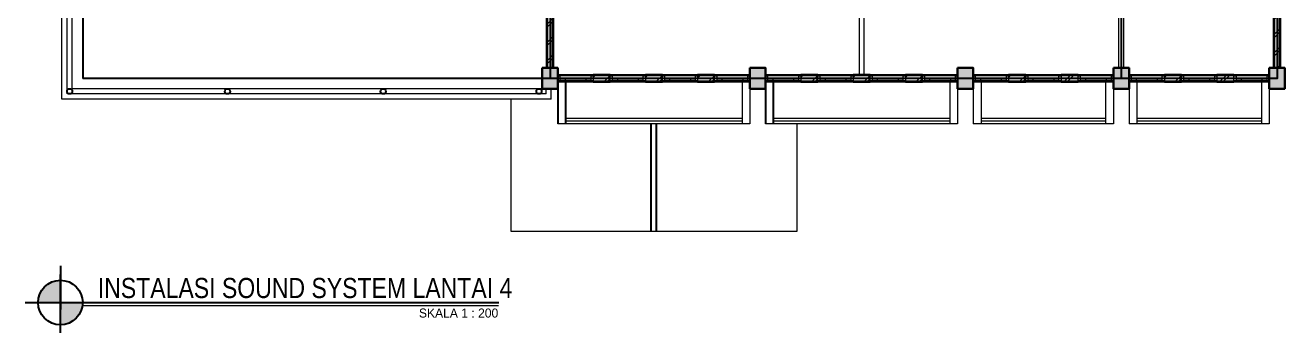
# Model space of a CAD drawing. Header units: millimetres. Extents: x -11 to 37583, y -101 to 28664.
# Drawn here: x 11271 to 16122, y 23905 to 25091 of the extents above; entities that cross this region are included whole.
import ezdxf

# ---------------------------------------------------------------- set-up
doc = ezdxf.new("R2010")
doc.units = ezdxf.units.MM
for name, color, linetype, lineweight in [('ars', 11, 'Continuous', 5), ('DENAH', 7, 'Continuous', 0), ('dinding', 5, 'Continuous', 15), ('KOLOM', 1, 'Continuous', 30), ('kus', 63, 'Continuous', 15), ('lan', 7, 'Continuous', 15), ('PARTISI', 190, 'Continuous', 9), ('SANITAIR', 4, 'Continuous', 5), ('sol kol', 8, 'Continuous', 0)]:
    doc.layers.add(name, color=color, linetype=linetype, lineweight=lineweight)
doc.layers.add('as', color=1, linetype='Continuous', plot=False)
doc.layers.add('D1', color=1, linetype='Continuous')
doc.layers.add('HT', color=8, linetype='Continuous')
doc.styles.add('NOT', font='ARIALN.TTF')
doc.styles.add('style2', font='verdana.ttf')

# ---------------------------------------------------------------- blocks, each defined once
blk = doc.blocks.new('K1')
at = {"layer": 'KOLOM'}
blk.add_lwpolyline([(0.2, 0.15), (-0.2, 0.15), (-0.2, -0.15), (0.2, -0.15), (0.2, 0.15)], dxfattribs=at)

msp = doc.modelspace()

# ---------------------------------------------------------------- hatches: boundary and pattern name
at = {"layer": 'ars'}
h = msp.add_hatch(dxfattribs=at)
h.set_pattern_fill('TEMBOK', color=256, scale=50)
h.set_pattern_definition([(45, (14092.17, 24845.925), (-35.3553, 35.3553), []), (45, (14104.67, 24845.925), (-35.3553, 35.3553), [])])
h.paths.add_polyline_path([(13302.2, 24925.9), (13302.2, 25745.9), (13282.2, 25745.9), (13282.2, 24925.9)])
h = msp.add_hatch(dxfattribs=at)
h.set_pattern_fill('TEMBOK', color=256, scale=50)
h.set_pattern_definition([(45, (13892.17, 24845.925), (-35.3553, 35.3553), []), (45, (13904.67, 24845.925), (-35.3553, 35.3553), [])])
h.paths.add_polyline_path([(16102.2, 24925.9), (16102.2, 25745.9), (16082.2, 25745.9), (16082.2, 24925.9)])
h = msp.add_hatch(dxfattribs=at)
h.set_pattern_fill('TEMBOK', color=256, scale=50)
h.set_pattern_definition([(45, (12632.17, 24570.925), (-35.3553, 35.3553), []), (45, (12644.67, 24570.925), (-35.3553, 35.3553), [])])
h.paths.add_polyline_path([(13523.5, 24895.9), (13458.2, 24895.9), (13458.2, 24875.9), (13523.5, 24875.9)])
h = msp.add_hatch(dxfattribs=at)
h.set_pattern_fill('TEMBOK', color=256, scale=50)
h.set_pattern_definition([(45, (12833.506, 24570.925), (-35.3553, 35.3553), []), (45, (12846.006, 24570.925), (-35.3553, 35.3553), [])])
h.paths.add_polyline_path([(13724.8, 24895.9), (13659.5, 24895.9), (13659.5, 24875.9), (13724.8, 24875.9)])
h = msp.add_hatch(dxfattribs=at)
h.set_pattern_fill('TEMBOK', color=256, scale=50)
h.set_pattern_definition([(45, (13034.84, 24570.925), (-35.3553, 35.3553), []), (45, (13047.34, 24570.925), (-35.3553, 35.3553), [])])
h.paths.add_polyline_path([(13926.2, 24895.9), (13860.8, 24895.9), (13860.8, 24875.9), (13926.2, 24875.9)])
h = msp.add_hatch(dxfattribs=at)
h.set_pattern_fill('TEMBOK', color=256, scale=50)
h.set_pattern_definition([(45, (13432.17, 24570.925), (-35.3553, 35.3553), []), (45, (13444.67, 24570.925), (-35.3553, 35.3553), [])])
h.paths.add_polyline_path([(14323.5, 24895.9), (14258.2, 24895.9), (14258.2, 24875.9), (14323.5, 24875.9)])
h = msp.add_hatch(dxfattribs=at)
h.set_pattern_fill('TEMBOK', color=256, scale=50)
h.set_pattern_definition([(45, (13633.506, 24570.925), (-35.3553, 35.3553), []), (45, (13646.006, 24570.925), (-35.3553, 35.3553), [])])
h.paths.add_polyline_path([(14524.8, 24895.9), (14459.5, 24895.9), (14459.5, 24875.9), (14524.8, 24875.9)])
h = msp.add_hatch(dxfattribs=at)
h.set_pattern_fill('TEMBOK', color=256, scale=50)
h.set_pattern_definition([(45, (13834.84, 24570.925), (-35.3553, 35.3553), []), (45, (13847.34, 24570.925), (-35.3553, 35.3553), [])])
h.paths.add_polyline_path([(14726.2, 24895.9), (14660.8, 24895.9), (14660.8, 24875.9), (14726.2, 24875.9)])
h = msp.add_hatch(dxfattribs=at)
h.set_pattern_fill('TEMBOK', color=256, scale=50)
h.set_pattern_definition([(45, (14232.17, 24570.925), (-35.3553, 35.3553), []), (45, (14244.67, 24570.925), (-35.3553, 35.3553), [])])
h.paths.add_polyline_path([(15124.2, 24895.9), (15058.2, 24895.9), (15058.2, 24875.9), (15124.2, 24875.9)])
h = msp.add_hatch(dxfattribs=at)
h.set_pattern_fill('TEMBOK', color=256, scale=50)
h.set_pattern_definition([(45, (14404.17, 24570.925), (-35.3553, 35.3553), []), (45, (14416.67, 24570.925), (-35.3553, 35.3553), [])])
h.paths.add_polyline_path([(15326.2, 24895.9), (15260.2, 24895.9), (15260.2, 24875.9), (15326.2, 24875.9)])
h = msp.add_hatch(dxfattribs=at)
h.set_pattern_fill('TEMBOK', color=256, scale=50)
h.set_pattern_definition([(45, (14832.17, 24570.925), (-35.3553, 35.3553), []), (45, (14844.67, 24570.925), (-35.3553, 35.3553), [])])
h.paths.add_polyline_path([(15724.2, 24895.9), (15658.2, 24895.9), (15658.2, 24875.9), (15724.2, 24875.9)])
h = msp.add_hatch(dxfattribs=at)
h.set_pattern_fill('TEMBOK', color=256, scale=50)
h.set_pattern_definition([(45, (15004.17, 24570.925), (-35.3553, 35.3553), []), (45, (15016.67, 24570.925), (-35.3553, 35.3553), [])])
h.paths.add_polyline_path([(15926.2, 24895.9), (15860.2, 24895.9), (15860.2, 24875.9), (15926.2, 24875.9)])
at = {"layer": 'DENAH'}
for points in [[(11320.5, 24021.9), (11407, 24021.9), (11407, 24107.8, 0.416242)], [(11493.5, 24021.9), (11407, 24021.9), (11407, 23935.9, 0.416242)]]:
    msp.add_hatch(color=256, dxfattribs=at).paths.add_polyline_path(points)
at = {"layer": 'sol kol'}
for points in [[(13262.2, 24925.9), (13262.2, 24845.9), (13322.2, 24845.9), (13322.2, 24925.9)], [(14062.2, 24925.9), (14062.2, 24845.9), (14122.2, 24845.9), (14122.2, 24925.9)], [(14862.2, 24925.9), (14862.2, 24845.9), (14922.2, 24845.9), (14922.2, 24925.9)], [(15462.2, 24925.9), (15462.2, 24845.9), (15522.2, 24845.9), (15522.2, 24925.9)], [(16062.2, 24925.9), (16062.2, 24845.9), (16122.2, 24845.9), (16122.2, 24925.9)]]:
    msp.add_hatch(color=256, dxfattribs=at).paths.add_polyline_path(points)

# ---------------------------------------------------------------- linework, layer by layer
for p, q in [((13322.2, 24845.9), (13322.2, 24710.9)), ((13352.2, 24870.9), (13352.2, 24710.9)), ((14122.2, 24845.9), (14122.2, 24710.9)), ((14152.2, 24870.9), (14152.2, 24710.9)), ((13682.2, 24295.9), (13682.2, 24710.9)), ((13702.2, 24295.9), (13702.2, 24710.9))]:
    msp.add_line(p, q)
for centre in [(11442.2, 24835.9), (12049.8, 24835.9), (12649.8, 24835.9), (13249.8, 24835.9)]:
    msp.add_circle(centre, 10)
at = {"layer": 'ars'}
for points in [[(13302.2, 24925.9), (13302.2, 25745.9), (13282.2, 25745.9), (13282.2, 24925.9)], [(16102.2, 24925.9), (16102.2, 25745.9), (16082.2, 25745.9), (16082.2, 24925.9)], [(13523.5, 24895.9), (13458.2, 24895.9), (13458.2, 24875.9), (13523.5, 24875.9)], [(13724.8, 24895.9), (13659.5, 24895.9), (13659.5, 24875.9), (13724.8, 24875.9)], [(13926.2, 24895.9), (13860.8, 24895.9), (13860.8, 24875.9), (13926.2, 24875.9)], [(14323.5, 24895.9), (14258.2, 24895.9), (14258.2, 24875.9), (14323.5, 24875.9)], [(14524.8, 24895.9), (14459.5, 24895.9), (14459.5, 24875.9), (14524.8, 24875.9)], [(14726.2, 24895.9), (14660.8, 24895.9), (14660.8, 24875.9), (14726.2, 24875.9)], [(15124.2, 24895.9), (15058.2, 24895.9), (15058.2, 24875.9), (15124.2, 24875.9)], [(15326.2, 24895.9), (15260.2, 24895.9), (15260.2, 24875.9), (15326.2, 24875.9)], [(15724.2, 24895.9), (15658.2, 24895.9), (15658.2, 24875.9), (15724.2, 24875.9)], [(15926.2, 24895.9), (15860.2, 24895.9), (15860.2, 24875.9), (15926.2, 24875.9)]]:
    msp.add_lwpolyline(points, close=True, dxfattribs=at)
for points in [[(14032.2, 24730.9), (13352.2, 24730.9)], [(14032.2, 24720.9), (13352.2, 24720.9)], [(14832.2, 24730.9), (14152.2, 24730.9)], [(14832.2, 24720.9), (14152.2, 24720.9)], [(15432.2, 24730.9), (14952.2, 24730.9)], [(15432.2, 24720.9), (14952.2, 24720.9)], [(16032.2, 24730.9), (15552.2, 24730.9)], [(16032.2, 24720.9), (15552.2, 24720.9)]]:
    msp.add_lwpolyline(points, dxfattribs=at)
at = {"layer": 'as'}
msp.add_line((13292.2, 27085.9), (13292.2, 24885.9), dxfattribs=at)
for points in [[(14092.2, 27085.9), (11492.2, 27085.9), (11492.2, 24885.9)], [(16092.2, 27085.9), (16092.2, 24885.9), (11492.2, 24885.9)], [(13292.2, 27085.9), (13292.2, 24885.9)], [(14892.2, 27085.9), (16092.2, 27085.9), (16092.2, 24885.9)], [(15492.2, 27085.9), (15492.2, 24885.9)]]:
    msp.add_lwpolyline(points, dxfattribs=at)
at = {"layer": 'D1', "color": 7, "const_width": 5.42}
msp.add_lwpolyline([(11492.3, 24010.1), (13094.4, 24010.1)], dxfattribs=at)
at = {"layer": 'D1', "color": 7}
msp.add_circle((11406.4, 24021.9), 85.9, dxfattribs=at)
at = {"layer": 'dinding'}
for p, q in [((11412.2, 24805.9), (11412.2, 27165.9)), ((11432.2, 24825.9), (11432.2, 27145.9)), ((13277.2, 24825.9), (13277.2, 24845.9)), ((13297.2, 24805.9), (13297.2, 24845.9)), ((13297.2, 24805.9), (11412.2, 24805.9)), ((13277.2, 24825.9), (11432.2, 24825.9))]:
    msp.add_line(p, q, dxfattribs=at)
for points in [[(13307.2, 24925.9), (13307.2, 25745.9), (13277.2, 25745.9), (13277.2, 24925.9)], [(16107.2, 24925.9), (16107.2, 25745.9), (16077.2, 25745.9), (16077.2, 24925.9)], [(13523.5, 24900.9), (13458.2, 24900.9), (13458.2, 24870.9), (13523.5, 24870.9)], [(13724.8, 24900.9), (13659.5, 24900.9), (13659.5, 24870.9), (13724.8, 24870.9)], [(13926.2, 24900.9), (13860.8, 24900.9), (13860.8, 24870.9), (13926.2, 24870.9)], [(14323.5, 24900.9), (14258.2, 24900.9), (14258.2, 24870.9), (14323.5, 24870.9)], [(14524.8, 24900.9), (14459.5, 24900.9), (14459.5, 24870.9), (14524.8, 24870.9)], [(14726.2, 24900.9), (14660.8, 24900.9), (14660.8, 24870.9), (14726.2, 24870.9)], [(15124.2, 24900.9), (15058.2, 24900.9), (15058.2, 24870.9), (15124.2, 24870.9)], [(15326.2, 24900.9), (15260.2, 24900.9), (15260.2, 24870.9), (15326.2, 24870.9)], [(15724.2, 24900.9), (15658.2, 24900.9), (15658.2, 24870.9), (15724.2, 24870.9)], [(15926.2, 24900.9), (15860.2, 24900.9), (15860.2, 24870.9), (15926.2, 24870.9)]]:
    msp.add_lwpolyline(points, close=True, dxfattribs=at)
at = {"layer": 'HT'}
for p, q in [((11407, 24162.7), (11407, 23994.9)), ((11407, 23905.1), (11407, 24130.5)), ((11270.8, 24021.9), (13094.4, 24021.9))]:
    msp.add_line(p, q, dxfattribs=at)
at = {"layer": 'kus'}
for p, q in [((13450.2, 24895.9), (13330.2, 24895.9)), ((13651.5, 24895.9), (13531.5, 24895.9)), ((13852.8, 24895.9), (13732.8, 24895.9)), ((14054.2, 24895.9), (13934.2, 24895.9)), ((14250.2, 24895.9), (14130.2, 24895.9)), ((14451.5, 24895.9), (14331.5, 24895.9)), ((14652.8, 24895.9), (14532.8, 24895.9)), ((14854.2, 24895.9), (14734.2, 24895.9)), ((15050.2, 24895.9), (14930.2, 24895.9)), ((15252.2, 24895.9), (15132.2, 24895.9)), ((15454.2, 24895.9), (15334.2, 24895.9)), ((15650.2, 24895.9), (15530.2, 24895.9)), ((15852.2, 24895.9), (15732.2, 24895.9)), ((16054.2, 24895.9), (15934.2, 24895.9)), ((13450.2, 24882.9), (13330.2, 24882.9)), ((13450.2, 24875.9), (13330.2, 24875.9)), ((13350.2, 24882.9), (13350.2, 24875.9)), ((13430.2, 24882.9), (13430.2, 24875.9)), ((13651.5, 24882.9), (13531.5, 24882.9)), ((13651.5, 24875.9), (13531.5, 24875.9)), ((13551.5, 24882.9), (13551.5, 24875.9)), ((13631.5, 24882.9), (13631.5, 24875.9)), ((13852.8, 24882.9), (13732.8, 24882.9)), ((13852.8, 24875.9), (13732.8, 24875.9)), ((13752.8, 24882.9), (13752.8, 24875.9)), ((13832.8, 24882.9), (13832.8, 24875.9)), ((14054.2, 24882.9), (13934.2, 24882.9)), ((14054.2, 24875.9), (13934.2, 24875.9)), ((13954.2, 24882.9), (13954.2, 24875.9)), ((14034.2, 24882.9), (14034.2, 24875.9)), ((14250.2, 24882.9), (14130.2, 24882.9)), ((14250.2, 24875.9), (14130.2, 24875.9)), ((14150.2, 24882.9), (14150.2, 24875.9)), ((14230.2, 24882.9), (14230.2, 24875.9)), ((14451.5, 24882.9), (14331.5, 24882.9)), ((14451.5, 24875.9), (14331.5, 24875.9)), ((14351.5, 24882.9), (14351.5, 24875.9)), ((14431.5, 24882.9), (14431.5, 24875.9)), ((14652.8, 24882.9), (14532.8, 24882.9)), ((14652.8, 24875.9), (14532.8, 24875.9)), ((14552.8, 24882.9), (14552.8, 24875.9)), ((14632.8, 24882.9), (14632.8, 24875.9)), ((14854.2, 24882.9), (14734.2, 24882.9)), ((14854.2, 24875.9), (14734.2, 24875.9)), ((14754.2, 24882.9), (14754.2, 24875.9)), ((14834.2, 24882.9), (14834.2, 24875.9)), ((15050.2, 24882.9), (14930.2, 24882.9)), ((15050.2, 24875.9), (14930.2, 24875.9)), ((14950.2, 24882.9), (14950.2, 24875.9)), ((15030.2, 24882.9), (15030.2, 24875.9)), ((15252.2, 24882.9), (15132.2, 24882.9)), ((15252.2, 24875.9), (15132.2, 24875.9)), ((15152.2, 24882.9), (15152.2, 24875.9)), ((15232.2, 24882.9), (15232.2, 24875.9)), ((15454.2, 24882.9), (15334.2, 24882.9)), ((15454.2, 24875.9), (15334.2, 24875.9)), ((15354.2, 24882.9), (15354.2, 24875.9)), ((15434.2, 24882.9), (15434.2, 24875.9)), ((15650.2, 24882.9), (15530.2, 24882.9)), ((15650.2, 24875.9), (15530.2, 24875.9)), ((15550.2, 24882.9), (15550.2, 24875.9)), ((15630.2, 24882.9), (15630.2, 24875.9)), ((15852.2, 24882.9), (15732.2, 24882.9)), ((15852.2, 24875.9), (15732.2, 24875.9)), ((15752.2, 24882.9), (15752.2, 24875.9)), ((15832.2, 24882.9), (15832.2, 24875.9)), ((16054.2, 24882.9), (15934.2, 24882.9)), ((16054.2, 24875.9), (15934.2, 24875.9)), ((15954.2, 24882.9), (15954.2, 24875.9)), ((16034.2, 24882.9), (16034.2, 24875.9))]:
    msp.add_line(p, q, dxfattribs=at)
for points in [[(13330.2, 24875.9), (13322.2, 24875.9), (13322.2, 24895.9), (13330.2, 24895.9)], [(13458.2, 24875.9), (13450.2, 24875.9), (13450.2, 24895.9), (13458.2, 24895.9)], [(13531.5, 24875.9), (13523.5, 24875.9), (13523.5, 24895.9), (13531.5, 24895.9)], [(13659.5, 24875.9), (13651.5, 24875.9), (13651.5, 24895.9), (13659.5, 24895.9)], [(13732.8, 24875.9), (13724.8, 24875.9), (13724.8, 24895.9), (13732.8, 24895.9)], [(13860.8, 24875.9), (13852.8, 24875.9), (13852.8, 24895.9), (13860.8, 24895.9)], [(13934.2, 24875.9), (13926.2, 24875.9), (13926.2, 24895.9), (13934.2, 24895.9)], [(14062.2, 24875.9), (14054.2, 24875.9), (14054.2, 24895.9), (14062.2, 24895.9)], [(14130.2, 24875.9), (14122.2, 24875.9), (14122.2, 24895.9), (14130.2, 24895.9)], [(14258.2, 24875.9), (14250.2, 24875.9), (14250.2, 24895.9), (14258.2, 24895.9)], [(14331.5, 24875.9), (14323.5, 24875.9), (14323.5, 24895.9), (14331.5, 24895.9)], [(14459.5, 24875.9), (14451.5, 24875.9), (14451.5, 24895.9), (14459.5, 24895.9)], [(14532.8, 24875.9), (14524.8, 24875.9), (14524.8, 24895.9), (14532.8, 24895.9)], [(14660.8, 24875.9), (14652.8, 24875.9), (14652.8, 24895.9), (14660.8, 24895.9)], [(14734.2, 24875.9), (14726.2, 24875.9), (14726.2, 24895.9), (14734.2, 24895.9)], [(14862.2, 24875.9), (14854.2, 24875.9), (14854.2, 24895.9), (14862.2, 24895.9)], [(14930.2, 24875.9), (14922.2, 24875.9), (14922.2, 24895.9), (14930.2, 24895.9)], [(15058.2, 24875.9), (15050.2, 24875.9), (15050.2, 24895.9), (15058.2, 24895.9)], [(15132.2, 24875.9), (15124.2, 24875.9), (15124.2, 24895.9), (15132.2, 24895.9)], [(15260.2, 24875.9), (15252.2, 24875.9), (15252.2, 24895.9), (15260.2, 24895.9)], [(15334.2, 24875.9), (15326.2, 24875.9), (15326.2, 24895.9), (15334.2, 24895.9)], [(15462.2, 24875.9), (15454.2, 24875.9), (15454.2, 24895.9), (15462.2, 24895.9)], [(15530.2, 24875.9), (15522.2, 24875.9), (15522.2, 24895.9), (15530.2, 24895.9)], [(15658.2, 24875.9), (15650.2, 24875.9), (15650.2, 24895.9), (15658.2, 24895.9)], [(15732.2, 24875.9), (15724.2, 24875.9), (15724.2, 24895.9), (15732.2, 24895.9)], [(15860.2, 24875.9), (15852.2, 24875.9), (15852.2, 24895.9), (15860.2, 24895.9)], [(15934.2, 24875.9), (15926.2, 24875.9), (15926.2, 24895.9), (15934.2, 24895.9)], [(16062.2, 24875.9), (16054.2, 24875.9), (16054.2, 24895.9), (16062.2, 24895.9)]]:
    msp.add_lwpolyline(points, close=True, dxfattribs=at)
at = {"layer": 'lan'}
for p, q in [((14032.2, 24870.9), (14032.2, 24710.9)), ((14062.2, 24845.9), (14062.2, 24710.9)), ((14832.2, 24870.9), (14832.2, 24710.9)), ((14862.2, 24845.9), (14862.2, 24710.9)), ((14922.2, 24845.9), (14922.2, 24710.9)), ((14952.2, 24870.9), (14952.2, 24710.9)), ((15432.2, 24870.9), (15432.2, 24710.9)), ((15462.2, 24845.9), (15462.2, 24710.9)), ((15522.2, 24845.9), (15522.2, 24710.9)), ((15552.2, 24870.9), (15552.2, 24710.9)), ((16032.2, 24870.9), (16032.2, 24710.9)), ((16062.2, 24845.9), (16062.2, 24710.9)), ((13142.2, 24295.9), (13142.2, 24805.9)), ((14242.2, 24710.9), (14242.2, 24295.9)), ((14242.2, 24295.9), (13142.2, 24295.9))]:
    msp.add_line(p, q, dxfattribs=at)
for points in [[(13458.2, 24870.9), (13322.2, 24870.9), (13322.2, 24900.9), (13458.2, 24900.9)], [(13659.5, 24870.9), (13523.5, 24870.9), (13523.5, 24900.9), (13659.5, 24900.9)], [(13860.8, 24870.9), (13724.8, 24870.9), (13724.8, 24900.9), (13860.8, 24900.9)], [(14062.2, 24870.9), (13926.2, 24870.9), (13926.2, 24900.9), (14062.2, 24900.9)], [(14258.2, 24870.9), (14122.2, 24870.9), (14122.2, 24900.9), (14258.2, 24900.9)], [(14459.5, 24870.9), (14323.5, 24870.9), (14323.5, 24900.9), (14459.5, 24900.9)], [(14660.8, 24870.9), (14524.8, 24870.9), (14524.8, 24900.9), (14660.8, 24900.9)], [(14862.2, 24870.9), (14726.2, 24870.9), (14726.2, 24900.9), (14862.2, 24900.9)], [(15058.2, 24870.9), (14922.2, 24870.9), (14922.2, 24900.9), (15058.2, 24900.9)], [(15260.2, 24870.9), (15124.2, 24870.9), (15124.2, 24900.9), (15260.2, 24900.9)], [(15462.2, 24870.9), (15326.2, 24870.9), (15326.2, 24900.9), (15462.2, 24900.9)], [(15658.2, 24870.9), (15522.2, 24870.9), (15522.2, 24900.9), (15658.2, 24900.9)], [(15860.2, 24870.9), (15724.2, 24870.9), (15724.2, 24900.9), (15860.2, 24900.9)], [(16062.2, 24870.9), (15926.2, 24870.9), (15926.2, 24900.9), (16062.2, 24900.9)]]:
    msp.add_lwpolyline(points, close=True, dxfattribs=at)
for points in [[(14062.2, 24710.9), (13322.2, 24710.9)], [(14862.2, 24710.9), (14122.2, 24710.9)], [(15462.2, 24710.9), (14922.2, 24710.9)], [(16062.2, 24710.9), (15522.2, 24710.9)]]:
    msp.add_lwpolyline(points, dxfattribs=at)
at = {"layer": 'PARTISI'}
for points in [[(14482.2, 24900.9), (14502.2, 24900.9), (14502.2, 25775.9), (14482.2, 25775.9)], [(15482.2, 24925.9), (15502.2, 24925.9), (15502.2, 25745.9), (15482.2, 25745.9)]]:
    msp.add_lwpolyline(points, close=True, dxfattribs=at)
at = {"layer": 'SANITAIR'}
msp.add_lwpolyline([(13292.2, 24845.9), (11452.2, 24845.9), (11452.2, 27125.9), (13292.2, 27125.9)], dxfattribs=at)

# ---------------------------------------------------------------- block references
at = {"layer": 'KOLOM', "xscale": 200, "yscale": 200, "zscale": 200, "rotation": 90}
for p in [(13292.2, 24885.9), (14092.2, 24885.9), (14892.2, 24885.9), (15492.2, 24885.9), (16092.2, 24885.9)]:
    msp.add_blockref('K1', p, dxfattribs=at)

# ---------------------------------------------------------------- texts
at = {"color": 0}
for s, insert, char_height, width, attachment_point, style in [('INSTALASI SOUND SYSTEM LANTAI 4', (11550.6, 24116.6), 77.414, 2287.765, 1, 'NOT'), ('{\\fCentury Gothic|b0|i0|c0|p34;SKALA 1 : 200}', (13092.8, 23998.8), 34.836, 386.369, 3, 'style2')]:
    msp.add_mtext(s, dxfattribs=dict(at, insert=insert, char_height=char_height, width=width, attachment_point=attachment_point, style=style))

doc.saveas('drawing.dxf')
